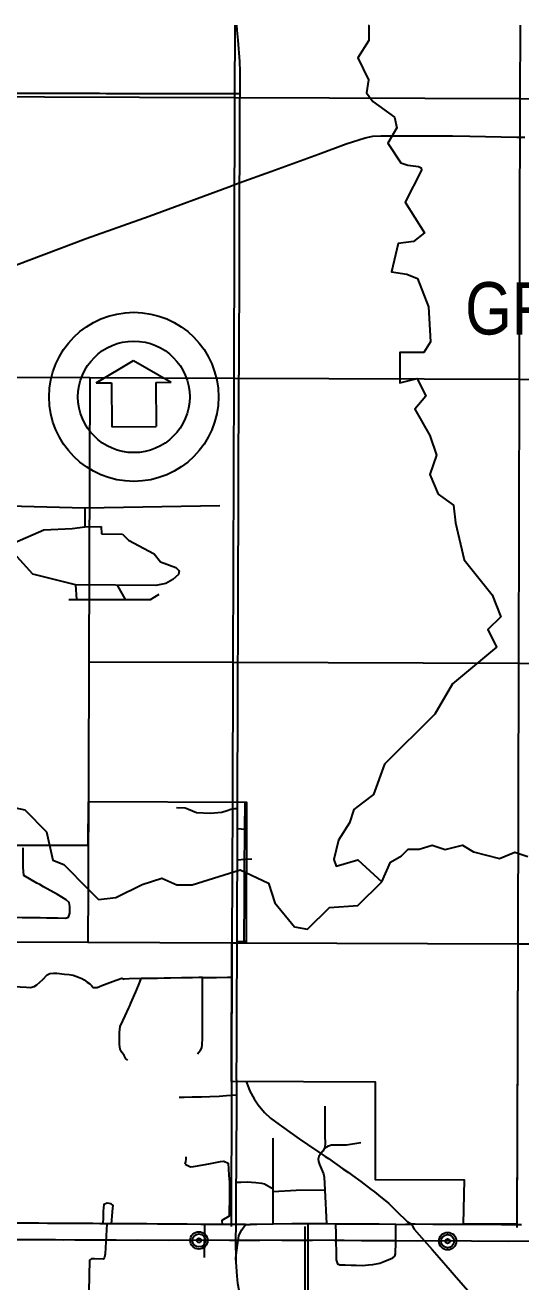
# Model space of a CAD drawing. Extents: x 408473 to 428843, y 6046006 to 6059852.
# Drawn here: x 422415.1 to 422471.9, y 6051783.1 to 6051927 of the extents above; entities that cross this region are included whole.
import ezdxf
from ezdxf.enums import TextEntityAlignment as Align

# ---------------------------------------------------------------- set-up
doc = ezdxf.new("R2010")
doc.units = 0
doc.header["$LTSCALE"] = 5
for name, color, linetype in [('33', 20, 'Continuous'), ('35', 37, 'Continuous'), ('36', 37, 'Continuous'), ('39', 28, 'Continuous'), ('42', 7, 'Continuous'), ('5', 3, 'Continuous'), ('55', 3, 'Continuous'), ('7', 7, 'Continuous'), ('L-TITLEDB', 4, 'Continuous'), ('PATTERN_CLASS', 7, 'Continuous'), ('T-WATER', 160, 'Continuous')]:
    doc.layers.add(name, color=color, linetype=linetype)
doc.layers.add('4', color=7, linetype='Continuous', true_color=0x8c8c8c)
doc.styles.add('80', font='ARIALN.TTF', dxfattribs={"height": 10})

# ---------------------------------------------------------------- blocks, each defined once
blk = doc.blocks.new('HPORT')
at = {"layer": '55', "color": 63, "linetype": 'Continuous'}
for p, q in [((-855.005, 50.25), (-955.343, 257.004)), ((-955.343, 257.004), (-893.629, 255.043)), ((-893.629, 255.043), (-762.19, 72.842)), ((115.733, 141.919), (188.439, 152.904)), ((188.439, 152.904), (283.332, 155.441)), ((283.332, 155.441), (285.655, 113.17)), ((-762.19, 72.842), (-211.797, 61.885)), ((-211.797, 61.885), (-44.799, 133.977)), ((-44.799, 133.977), (115.733, 141.919)), ((285.655, 113.17), (404.486, 110.418)), ((404.486, 110.418), (439.591, 77.669)), ((439.591, 77.669), (587.394, -0.735)), ((-907.175, -94.623), (-855.005, 50.25)), ((-756.945, 25.23), (-842.359, -97.869)), ((-197.738, -21.45), (-756.945, 25.23)), ((-106.848, -120.776), (-197.738, -21.45)), ((587.394, -0.735), (623.068, -47.085)), ((623.068, -47.085), (712.188, -79.34)), ((-842.359, -97.869), (-907.175, -94.623)), ((137.527, -179.844), (-106.848, -120.776)), ((726.333, -119.214), (695.011, -147.322)), ((712.188, -79.34), (730.227, -98.711)), ((730.227, -98.711), (726.333, -119.214)), ((597.71, -182.882), (137.527, -179.844)), ((655.293, -170.498), (597.71, -182.882)), ((695.011, -147.322), (655.293, -170.498))]:
    blk.add_line(p, q, dxfattribs=at)
at = {"layer": '55', "color": 75, "linetype": 'Continuous'}
for p, q in [((-587.793, 277.874), (188.446, 261.038)), ((188.446, 261.038), (188.357, 151.404)), ((188.446, 261.038), (962.204, 277.872)), ((137.527, -179.844), (142.281, -265.092)), ((376.365, -181.215), (422.687, -262.961)), ((98.686, -265.107), (567.391, -261.95)), ((567.391, -261.95), (616.666, -233.007))]:
    blk.add_line(p, q, dxfattribs=at)
blk = doc.blocks.new('HEAD')
at = {"layer": '55', "color": 95, "linetype": 'Continuous'}
for p, q in [((-215.5, 82.147), (0, 209.147)), ((0, 209.147), (215.5, 82.147)), ((-215.5, 82.147), (-126.5, 82.147)), ((-126.5, 82.147), (-126.5, -171.853)), ((126.5, 82.147), (126.5, -171.853)), ((126.5, 82.147), (215.5, 82.147)), ((-126.5, -171.853), (126.5, -171.853))]:
    blk.add_line(p, q, dxfattribs=at)
at = {"layer": '55', "color": 63, "linetype": 'Continuous'}
for radius in [485, 320]:
    blk.add_circle((0, 0), radius, dxfattribs=at)

msp = doc.modelspace()

# ---------------------------------------------------------------- linework, layer by layer
at = {"layer": '33', "linetype": 'Continuous', "flags": 128}
for points in [[(422439.337, 6051927.043), (422439.364, 6051926.482), (422439.457, 6051925.329), (422439.645, 6051922.88), (422439.691, 6051921.749), (422439.682, 6051919.159)], [(422415.365, 6051919.213), (422414.727, 6051919.214), (422414.137, 6051919.216), (422412.729, 6051919.219), (422412.087, 6051919.22), (422410.73, 6051919.223), (422410.038, 6051919.225), (422408.732, 6051919.228), (422407.988, 6051919.23), (422407.033, 6051919.232)], [(422423.658, 6051919.195), (422422.719, 6051919.197), (422422.334, 6051919.197), (422420.721, 6051919.201), (422420.285, 6051919.202), (422418.723, 6051919.206), (422418.235, 6051919.207), (422416.725, 6051919.21), (422416.186, 6051919.211), (422415.365, 6051919.213)], [(422427.783, 6051919.185), (422426.715, 6051919.188), (422426.433, 6051919.188), (422424.717, 6051919.192), (422424.384, 6051919.193), (422423.658, 6051919.195)], [(422439.682, 6051919.159), (422435.272, 6051919.18), (422432.471, 6051919.182)], [(422439.682, 6051919.159), (422439.667, 6051918.266), (422439.664, 6051917.211), (422439.662, 6051916.317), (422439.659, 6051915.213), (422439.657, 6051914.369), (422439.655, 6051913.829)], [(422439.655, 6051913.829), (422439.654, 6051913.215), (422439.652, 6051912.42), (422439.648, 6051911.217), (422439.647, 6051910.472), (422439.643, 6051909.218), (422439.642, 6051908.523), (422439.638, 6051907.22), (422439.637, 6051906.575), (422439.633, 6051905.222), (422439.632, 6051904.626), (422439.628, 6051903.224), (422439.626, 6051902.677), (422439.623, 6051901.226), (422439.621, 6051900.729), (422439.618, 6051899.228), (422439.616, 6051898.78), (422439.613, 6051897.338)], [(422439.613, 6051897.338), (422439.611, 6051896.832), (422439.607, 6051895.232), (422439.606, 6051894.883), (422439.602, 6051893.234), (422439.601, 6051892.935), (422439.597, 6051891.236), (422439.592, 6051889.238), (422439.587, 6051887.24), (422439.586, 6051886.962)], [(422439.537, 6051870.523), (422439.538, 6051870.754), (422439.539, 6051871.275), (422439.544, 6051872.969), (422439.545, 6051873.253), (422439.551, 6051875.251), (422439.557, 6051877.249), (422439.563, 6051879.247), (422439.569, 6051881.245), (422439.575, 6051883.193), (422439.581, 6051885.141), (422439.586, 6051886.962)], [(422439.534, 6051869.496), (422439.535, 6051869.699), (422439.537, 6051870.523)], [(422439.49, 6051854.485), (422439.492, 6051855.27), (422439.494, 6051855.924), (422439.498, 6051857.268), (422439.5, 6051857.872), (422439.504, 6051859.266), (422439.505, 6051859.819), (422439.51, 6051861.265), (422439.511, 6051861.767), (422439.516, 6051863.263), (422439.517, 6051863.715), (422439.522, 6051865.261), (422439.523, 6051865.663), (422439.528, 6051867.259), (422439.529, 6051867.611), (422439.533, 6051869.257), (422439.534, 6051869.496)], [(422439.46, 6051846.181), (422439.464, 6051847.278), (422439.467, 6051848.136), (422439.471, 6051849.276), (422439.473, 6051849.732), (422439.475, 6051850.477), (422439.478, 6051851.274), (422439.481, 6051852.03), (422439.485, 6051853.272), (422439.488, 6051853.976), (422439.49, 6051854.485)], [(422439.436, 6051837.275), (422439.439, 6051838.396), (422439.441, 6051839.285), (422439.444, 6051840.344), (422439.447, 6051841.284), (422439.449, 6051842.293), (422439.452, 6051843.282), (422439.455, 6051844.241), (422439.457, 6051845.28), (422439.46, 6051846.181)], [(422439.43, 6051835.007), (422439.431, 6051835.289), (422439.434, 6051836.448), (422439.436, 6051837.275)], [(422439.421, 6051831.432), (422439.423, 6051832.551), (422439.425, 6051833.291), (422439.429, 6051834.499), (422439.43, 6051835.007)], [(422439.396, 6051822.095), (422439.398, 6051822.809), (422439.399, 6051823.301), (422439.403, 6051824.757), (422439.404, 6051825.299), (422439.408, 6051826.706), (422439.41, 6051827.297), (422439.413, 6051828.654), (422439.415, 6051829.295), (422439.418, 6051830.602), (422439.421, 6051831.432)], [(422439.385, 6051818.016), (422439.387, 6051818.912), (422439.388, 6051819.305), (422439.392, 6051820.86), (422439.394, 6051821.303), (422439.396, 6051822.095)], [(422439.327, 6051806.246), (422439.333, 6051807.244), (422439.346, 6051809.185), (422439.358, 6051811.126), (422439.361, 6051811.509), (422439.372, 6051813.311), (422439.375, 6051813.752), (422439.375, 6051815.017), (422439.374, 6051815.309), (422439.374, 6051816.971), (422439.374, 6051817.306), (422439.375, 6051817.598), (422439.385, 6051818.016)], [(422439.327, 6051806.246), (422439.327, 6051805.318), (422439.327, 6051804.509)], [(422439.327, 6051804.509), (422439.319, 6051803.351), (422439.305, 6051801.348), (422439.293, 6051799.469), (422439.28, 6051797.528), (422439.266, 6051795.587), (422439.265, 6051795.326), (422439.259, 6051794.512)], [(422439.259, 6051794.512), (422439.253, 6051793.646), (422439.251, 6051793.328), (422439.24, 6051791.706), (422439.238, 6051791.33), (422439.228, 6051789.949), (422439.226, 6051789.657)], [(422439.226, 6051789.657), (422439.222, 6051787.816), (422439.224, 6051785.592)], [(422439.224, 6051785.592), (422439.243, 6051785.336), (422439.358, 6051783.78), (422439.391, 6051783.342), (422439.419, 6051782.955), (422439.578, 6051782.14), (422439.609, 6051781.586), (422439.878, 6051780.206), (422440.023, 6051779.36), (422440.158, 6051778.561), (422440.459, 6051777.372), (422440.628, 6051776.706), (422440.963, 6051775.386), (422441.282, 6051774.129), (422441.485, 6051773.328)]]:
    msp.add_lwpolyline(points, dxfattribs=at)
at = {"layer": '35', "linetype": 'Continuous', "flags": 128}
for points in [[(422440.269, 6051834.958), (422440.273, 6051835.309), (422440.277, 6051835.643), (422440.294, 6051837.307), (422440.301, 6051838.001)], [(422440.249, 6051831.498), (422440.25, 6051831.761), (422440.258, 6051833.31), (422440.261, 6051833.704), (422440.265, 6051834.523), (422440.269, 6051834.958)], [(422406.661, 6051824.875), (422408.595, 6051824.889), (422408.889, 6051824.891), (422410.624, 6051824.904), (422410.886, 6051824.906), (422412.693, 6051824.881), (422414.774, 6051824.846), (422416.854, 6051824.812), (422417.564, 6051824.8), (422418.881, 6051824.778), (422419.73, 6051824.764), (422420.083, 6051824.858), (422420.248, 6051825.307), (422420.23, 6051826.092), (422420.156, 6051826.558), (422419.809, 6051826.849), (422418.82, 6051827.459), (422417.247, 6051828.343), (422416.796, 6051828.597), (422416.486, 6051828.772), (422414.969, 6051829.624), (422414.888, 6051830.597), (422414.896, 6051832.808)], [(422440.198, 6051822.113), (422440.205, 6051823.319), (422440.208, 6051823.988), (422440.216, 6051825.317), (422440.219, 6051825.931), (422440.226, 6051827.316), (422440.229, 6051827.874), (422440.237, 6051829.314), (422440.24, 6051829.818), (422440.249, 6051831.498)], [(422426.881, 6051808.476), (422426.637, 6051808.65), (422426.449, 6051809.019), (422426.14, 6051809.457), (422425.994, 6051809.733), (422425.944, 6051810.268), (422425.914, 6051810.59), (422425.913, 6051811.005), (422425.91, 6051811.667), (422426.014, 6051812.328), (422426.314, 6051813.012), (422426.564, 6051813.583), (422427.003, 6051814.467), (422427.103, 6051814.703), (422427.242, 6051815.031), (422427.786, 6051816.322), (422428.092, 6051817.049), (422428.257, 6051817.44), (422428.4, 6051817.825)], [(422428.4, 6051817.825), (422427.032, 6051817.794), (422426.476, 6051817.781)], [(422435.434, 6051817.946), (422435.021, 6051817.939), (422434.285, 6051817.926), (422433.024, 6051817.905), (422431.776, 6051817.883), (422431.027, 6051817.87), (422430.268, 6051817.857), (422429.029, 6051817.836), (422428.4, 6051817.825)], [(422434.848, 6051809.217), (422435.019, 6051809.412), (422435.211, 6051809.631), (422435.351, 6051809.907), (422435.404, 6051810.228), (422435.412, 6051810.99), (422435.433, 6051812.923), (422435.437, 6051813.221), (422435.44, 6051813.54), (422435.434, 6051815.219), (422435.425, 6051816.837), (422435.423, 6051817.216), (422435.422, 6051817.611), (422435.434, 6051817.946)], [(422435.434, 6051817.946), (422436.293, 6051817.961), (422437.018, 6051817.974), (422438.3, 6051817.997), (422438.786, 6051818.006)], [(422440.427, 6051806.033), (422440.678, 6051805.349), (422440.834, 6051804.923), (422441.331, 6051804.071), (422441.478, 6051803.82), (422441.803, 6051803.376), (422442.526, 6051802.487), (422443.199, 6051801.863), (422443.796, 6051801.424), (422445.415, 6051800.231), (422446.504, 6051799.488), (422447.445, 6051798.847), (422448.962, 6051797.814)], [(422449.426, 6051803.209), (422449.429, 6051799.88), (422449.455, 6051798.855), (422449.399, 6051798.399)], [(422443.514, 6051793.768), (422443.526, 6051799.539)], [(422449.399, 6051798.399), (422449.19, 6051798.066), (422448.962, 6051797.814)], [(422449.399, 6051798.399), (422449.864, 6051798.691), (422450.209, 6051798.789), (422451.89, 6051798.786), (422453.531, 6051799.061)], [(422448.962, 6051797.814), (422448.748, 6051797.455), (422448.662, 6051797.153), (422448.711, 6051796.867), (422448.818, 6051796.547), (422449.265, 6051795.485), (422449.338, 6051795.089), (422449.445, 6051793.637)], [(422448.962, 6051797.814), (422449.204, 6051797.649), (422449.474, 6051797.461), (422449.839, 6051797.207), (422451.504, 6051796.048), (422452.119, 6051795.62), (422452.591, 6051795.291), (422453.536, 6051794.585), (422454.743, 6051793.682), (422455.129, 6051793.393), (422455.569, 6051793.031), (422456.756, 6051792.053), (422457.079, 6051791.737), (422457.609, 6051791.218), (422458.894, 6051789.959), (422459.364, 6051789.692)], [(422443.514, 6051793.452), (422443.514, 6051793.768)], [(422443.514, 6051793.452), (422446.155, 6051793.586), (422449.445, 6051793.637)], [(422443.518, 6051789.703), (422443.514, 6051793.452)], [(422449.445, 6051793.637), (422449.604, 6051789.734)], [(422424.016, 6051789.755), (422423.677, 6051789.758), (422422.872, 6051789.763), (422421.678, 6051789.771), (422420.813, 6051789.776), (422418.612, 6051789.791), (422417.682, 6051789.797), (422416.696, 6051789.803), (422415.684, 6051789.81), (422414.771, 6051789.815), (422413.685, 6051789.823), (422412.579, 6051789.83), (422411.687, 6051789.835), (422410.52, 6051789.843), (422409.689, 6051789.848), (422408.462, 6051789.856), (422407.925, 6051789.86), (422406.508, 6051789.867)], [(422424.47, 6051789.753), (422424.016, 6051789.755)], [(422425.008, 6051789.749), (422424.47, 6051789.753)], [(422435.666, 6051789.68), (422435.224, 6051789.683), (422433.668, 6051789.693), (422433.165, 6051789.696), (422431.67, 6051789.706), (422430.26, 6051789.715), (422429.048, 6051789.723), (422427.673, 6051789.732), (422426.989, 6051789.736), (422425.675, 6051789.745), (422425.008, 6051789.749)], [(422435.666, 6051789.68), (422435.612, 6051785.868)], [(422437.689, 6051789.667), (422437.282, 6051789.669), (422435.666, 6051789.68)], [(422439.226, 6051789.657), (422438.755, 6051789.66), (422437.689, 6051789.667)], [(422439.224, 6051785.592), (422439.26, 6051785.862), (422439.45, 6051787.303), (422439.589, 6051788.351), (422439.731, 6051788.707), (422439.947, 6051789.069), (422440.358, 6051789.669)], [(422440.358, 6051789.669), (422439.663, 6051789.662), (422439.226, 6051789.657)], [(422440.358, 6051789.669), (422440.865, 6051789.674)], [(422443.518, 6051789.703), (422441.66, 6051789.683), (422441.361, 6051789.68), (422440.865, 6051789.674)], [(422447.488, 6051789.746), (422445.655, 6051789.726), (422443.518, 6051789.703)], [(422447.488, 6051789.746), (422447.486, 6051789.182), (422447.482, 6051787.522), (422447.478, 6051785.789), (422447.478, 6051785.524), (422447.474, 6051783.84), (422447.473, 6051783.526), (422447.469, 6051781.891), (422447.468, 6051781.528), (422447.464, 6051779.942), (422447.463, 6051779.53), (422447.459, 6051777.993), (422447.458, 6051777.532), (422447.455, 6051776.045), (422447.453, 6051775.534), (422447.45, 6051774.096), (422447.449, 6051773.536), (422447.448, 6051773.148)], [(422449.604, 6051789.734), (422447.488, 6051789.746)], [(422450.662, 6051789.719), (422449.604, 6051789.734)], [(422457.569, 6051789.677), (422455.664, 6051789.688), (422455.013, 6051789.692), (422453.647, 6051789.7), (422451.649, 6051789.713), (422450.662, 6051789.719)], [(422450.662, 6051789.719), (422450.682, 6051788.588), (422450.7, 6051787.596), (422450.718, 6051786.6), (422450.736, 6051785.599), (422450.865, 6051785.172), (422451.148, 6051785.059), (422451.756, 6051785.032), (422452.43, 6051785.014), (422453.023, 6051784.997), (422453.724, 6051784.978), (422454.408, 6051785.028), (422454.92, 6051785.065), (422455.734, 6051785.224), (422456.09, 6051785.375), (422456.945, 6051785.74), (422457.217, 6051785.856), (422457.449, 6051786.03), (422457.526, 6051786.303), (422457.555, 6051787.641), (422457.569, 6051789.677)], [(422457.569, 6051789.677), (422458.67, 6051789.688), (422459.364, 6051789.692)], [(422471.941, 6051789.626), (422469.632, 6051789.638), (422467.975, 6051789.647), (422467.634, 6051789.649), (422465.92, 6051789.658), (422465.636, 6051789.659), (422463.864, 6051789.669), (422461.808, 6051789.679), (422459.752, 6051789.69), (422459.364, 6051789.692)], [(422459.364, 6051789.692), (422459.654, 6051789.135), (422460.8, 6051787.826), (422461.706, 6051786.792), (422462.515, 6051785.868), (422463.757, 6051784.449), (422464.23, 6051783.909), (422465.808, 6051782.107), (422466.645, 6051781.151), (422467.661, 6051779.991), (422467.86, 6051779.764), (422469.376, 6051778.033), (422469.911, 6051777.421), (422471.091, 6051776.074), (422471.676, 6051775.406), (422471.963, 6051775.078)]]:
    msp.add_lwpolyline(points, dxfattribs=at)
at = {"layer": '36', "linetype": 'Continuous', "flags": 128}
for points in [[(422439.436, 6051837.275), (422439.1, 6051837.277), (422438.679, 6051837.212), (422438.257, 6051837.03), (422437.634, 6051836.85), (422436.305, 6051836.724), (422434.742, 6051836.802), (422433.837, 6051837.195), (422433.434, 6051837.366), (422432.443, 6051837.389)], [(422439.43, 6051835.007), (422440.269, 6051834.958)], [(422440.269, 6051834.958), (422440.495, 6051834.944)], [(422439.421, 6051831.432), (422440.249, 6051831.498)], [(422440.249, 6051831.498), (422441.091, 6051831.565)], [(422439.396, 6051822.095), (422440.198, 6051822.113)], [(422440.198, 6051822.113), (422440.455, 6051822.119)], [(422408.063, 6051817.243), (422415.282, 6051816.841), (422415.736, 6051816.821), (422416.148, 6051816.911), (422416.486, 6051817.136), (422417.154, 6051817.719), (422417.662, 6051818.262), (422417.949, 6051818.42), (422418.378, 6051818.459), (422418.765, 6051818.44), (422419.622, 6051818.35), (422420.185, 6051818.304), (422420.63, 6051818.217), (422421.242, 6051817.978), (422421.636, 6051817.849), (422421.895, 6051817.687), (422422.23, 6051817.425), (422422.548, 6051817.229), (422422.706, 6051817.026), (422422.915, 6051816.806), (422423.386, 6051816.811), (422423.917, 6051817.043), (422425.131, 6051817.497), (422426.209, 6051817.894), (422426.476, 6051817.781)], [(422432.766, 6051804.239), (422433.335, 6051804.252), (422434.263, 6051804.274), (422435.332, 6051804.298), (422436.26, 6051804.319), (422437.329, 6051804.379), (422438.184, 6051804.435), (422439.327, 6051804.509)], [(422433.432, 6051796.591), (422433.505, 6051796.85), (422433.541, 6051797.15), (422433.573, 6051797.408)], [(422433.432, 6051796.591), (422434.055, 6051796.258), (422434.41, 6051796.32), (422435.51, 6051796.514), (422436.136, 6051796.624), (422437.5, 6051796.865), (422437.863, 6051796.928), (422438.352, 6051796.672), (422438.459, 6051795.308), (422438.522, 6051794.508), (422438.51, 6051793.311), (422438.501, 6051792.412), (422438.49, 6051791.313), (422438.483, 6051790.607), (422437.654, 6051790.112), (422437.689, 6051789.667)], [(422439.259, 6051794.512), (422439.806, 6051794.5), (422440.537, 6051794.546), (422441.52, 6051794.48), (422442.167, 6051794.417), (422442.536, 6051794.314), (422443.514, 6051793.768)], [(422425.008, 6051789.749), (422425.167, 6051791.545), (422425.194, 6051791.831), (422424.96, 6051792.034), (422424.498, 6051792.096), (422424.136, 6051791.973), (422424.055, 6051791.183), (422424.042, 6051790.468), (422424.016, 6051789.755)], [(422424.47, 6051789.753), (422424.288, 6051786.304), (422424.221, 6051785.912), (422424.081, 6051785.693), (422423.074, 6051785.719), (422422.725, 6051785.734), (422422.483, 6051785.593), (422422.428, 6051781.984), (422422.333, 6051781.448), (422421.871, 6051780.407)]]:
    msp.add_lwpolyline(points, dxfattribs=at)
at = {"layer": '39', "linetype": 'Continuous', "flags": 128}
msp.add_lwpolyline([(422414.131, 6051899.573), (422422.124, 6051902.589), (422429.328, 6051905.169), (422438.427, 6051908.531), (422439.643, 6051908.976), (422443.23, 6051910.262), (422448.722, 6051912.28), (422451.881, 6051913.466), (422454.039, 6051914.138), (422454.913, 6051914.322), (422455.826, 6051914.378), (422464.03, 6051914.345), (422466.039, 6051914.33), (422471.418, 6051914.213), (422472.301, 6051914.219)], dxfattribs=at)
at = {"layer": '4', "linetype": 'Continuous', "flags": 128}
for points in [[(422439.128, 6051927.043), (422439.102, 6051918.745)], [(422471.784, 6051927.043), (422471.761, 6051918.627)], [(422406.443, 6051918.862), (422439.102, 6051918.745)], [(422439.102, 6051918.745), (422439.001, 6051886.61)], [(422439.102, 6051918.745), (422471.761, 6051918.627)], [(422471.761, 6051918.627), (422471.675, 6051886.493)], [(422471.761, 6051918.627), (422504.42, 6051918.51)], [(422406.327, 6051886.727), (422422.546, 6051886.669)], [(422422.546, 6051886.669), (422439.001, 6051886.61)], [(422439.001, 6051886.61), (422438.899, 6051854.073)], [(422439.001, 6051886.61), (422471.675, 6051886.493)], [(422471.675, 6051886.493), (422471.588, 6051853.957)], [(422471.675, 6051886.493), (422504.349, 6051886.376)], [(422422.429, 6051854.133), (422438.899, 6051854.073)], [(422438.899, 6051854.073), (422438.849, 6051838.006)], [(422438.899, 6051854.073), (422471.588, 6051853.957)], [(422471.588, 6051853.957), (422471.545, 6051837.889)], [(422471.588, 6051853.957), (422504.278, 6051853.84)], [(422438.849, 6051838.006), (422438.799, 6051821.939)], [(422471.545, 6051837.889), (422471.502, 6051821.822)], [(422406.095, 6051822.056), (422422.314, 6051821.998)], [(422422.314, 6051821.998), (422438.799, 6051821.939)], [(422438.799, 6051821.939), (422438.696, 6051789.452)], [(422438.799, 6051821.939), (422440.454, 6051821.933)], [(422440.454, 6051821.934), (422471.502, 6051821.822)], [(422471.502, 6051821.822), (422471.415, 6051789.327)], [(422471.502, 6051821.822), (422488.399, 6051821.762)], [(422447.138, 6051789.42), (422447.058, 6051757.273)]]:
    msp.add_lwpolyline(points, dxfattribs=at)
at = {"layer": '42', "linetype": 'Continuous', "flags": 128}
for points in [[(422417.788, 6051787.898), (422417.67, 6051787.899), (422416.684, 6051787.905), (422416.04, 6051787.91)], [(422419.535, 6051787.887), (422418.599, 6051787.893), (422417.788, 6051787.898)], [(422425.528, 6051787.856), (422424.004, 6051787.858), (422423.664, 6051787.86), (422422.86, 6051787.865), (422422.032, 6051787.871)], [(422431.52, 6051787.846), (422428.024, 6051787.852)], [(422442.006, 6051787.83), (422438.511, 6051787.835)], [(422446.251, 6051787.823), (422444.503, 6051787.826)], [(422447.999, 6051787.821), (422446.251, 6051787.823)], [(422453.991, 6051787.801), (422453.636, 6051787.803), (422451.638, 6051787.815), (422450.495, 6051787.817)], [(422459.983, 6051787.77), (422457.557, 6051787.779), (422456.488, 6051787.786)], [(422470.47, 6051787.73), (422466.974, 6051787.743)]]:
    msp.add_lwpolyline(points, dxfattribs=at)
at = {"layer": '42', "linetype": 'Continuous'}
for centre, radius in [((422435.015, 6051787.841), 0.999), ((422435.015, 6051787.841), 0.749), ((422435.015, 6051787.841), 0.25), ((422463.479, 6051787.757), 0.999), ((422463.479, 6051787.757), 0.749), ((422463.479, 6051787.757), 0.25)]:
    msp.add_circle(centre, radius, dxfattribs=at)
at = {"layer": '5', "linetype": 'Continuous', "flags": 128}
for points in [[(422422.546, 6051886.669), (422422.429, 6051854.133)], [(422422.429, 6051854.133), (422422.336, 6051828.078)], [(422422.429, 6051854.133), (422422.429, 6051854.133)], [(422422.336, 6051828.078), (422422.314, 6051821.998)]]:
    msp.add_lwpolyline(points, dxfattribs=at)
at = {"layer": '7', "linetype": 'Continuous', "flags": 128}
for points in [[(422488.399, 6051821.762), (422471.502, 6051821.822), (422471.416, 6051789.706), (422465.307, 6051789.728), (422465.407, 6051794.734), (422455.211, 6051794.776), (422455.241, 6051805.982), (422438.746, 6051806.039), (422438.799, 6051821.939), (422440.454, 6051821.959), (422440.505, 6051838), (422422.371, 6051838.065), (422422.354, 6051833.069), (422413.372, 6051833.096)], [(422422.354, 6051833.069), (422422.371, 6051838.065)], [(422440.505, 6051838), (422422.371, 6051838.065)], [(422440.454, 6051821.959), (422440.505, 6051838)], [(422413.372, 6051833.096), (422422.354, 6051833.069)], [(422438.746, 6051806.039), (422438.799, 6051821.939)], [(422438.799, 6051821.939), (422440.454, 6051821.959)], [(422471.502, 6051821.822), (422471.416, 6051789.706)], [(422488.399, 6051821.762), (422471.502, 6051821.822)], [(422455.241, 6051805.982), (422438.746, 6051806.039)], [(422455.211, 6051794.776), (422455.241, 6051805.982)], [(422465.407, 6051794.734), (422455.211, 6051794.776)], [(422465.307, 6051789.728), (422465.407, 6051794.734)], [(422471.416, 6051789.706), (422465.307, 6051789.728)]]:
    msp.add_lwpolyline(points, dxfattribs=at)
at = {"layer": 'L-TITLEDB', "linetype": 'Continuous', "flags": 128}
msp.add_lwpolyline([(422432.471, 6051919.182), (422427.783, 6051919.185)], dxfattribs=at)
at = {"layer": 'PATTERN_CLASS', "linetype": 'Continuous', "flags": 128}
msp.add_lwpolyline([(422500.824, 6051787.615), (422457.557, 6051787.779), (422455.653, 6051787.791), (422455.001, 6051787.795), (422453.636, 6051787.803), (422451.638, 6051787.815), (422424.004, 6051787.858), (422423.664, 6051787.86), (422422.86, 6051787.865), (422421.666, 6051787.873), (422420.801, 6051787.879), (422418.599, 6051787.893), (422417.67, 6051787.899), (422416.684, 6051787.905), (422415.671, 6051787.912), (422414.759, 6051787.918), (422413.673, 6051787.925), (422412.567, 6051787.932), (422411.675, 6051787.938), (422410.508, 6051787.946), (422409.677, 6051787.951), (422408.684, 6051787.957), (422405.901, 6051786.455)], dxfattribs=at)
at = {"layer": 'T-WATER', "linetype": 'Continuous', "flags": 128}
for points in [[(422454.489, 6051927.043), (422454.473, 6051927.016), (422454.463, 6051925.269), (422453.205, 6051923.28), (422454.439, 6051920.777), (422454.181, 6051919.281), (422454.924, 6051918.278), (422457.409, 6051916.515), (422457.652, 6051915.266), (422456.645, 6051913.525), (422458.129, 6051911.27), (422458.926, 6051910.996), (422460.149, 6051910.837), (422460.452, 6051910.682), (422460.507, 6051910.434), (422458.604, 6051906.774), (422460.83, 6051903.266), (422459.577, 6051902.276), (422457.83, 6051902.037), (422457.064, 6051898.798), (422458.809, 6051898.537), (422460.053, 6051898.03), (422461.283, 6051894.778), (422461.511, 6051890.783), (422460.756, 6051889.54), (422458.013, 6051889.558), (422457.994, 6051886.064), (422459.992, 6051886.55), (422460.979, 6051884.548), (422459.724, 6051883.058), (422461.454, 6051880.052), (422462.191, 6051877.802), (422461.431, 6051875.56), (422462.416, 6051873.308), (422464.156, 6051872.049), (422464.395, 6051870.051), (422465.37, 6051865.802), (422468.591, 6051861.789), (422469.576, 6051859.287), (422468.071, 6051857.799), (422469.059, 6051855.796), (422464.048, 6051851.585), (422462.035, 6051848.104), (422456.269, 6051842.4), (422455.003, 6051838.914), (422453.753, 6051837.953)], [(422396.044, 6051843.916), (422396.688, 6051843.935), (422399.16, 6051844.008), (422401.398, 6051842.497), (422402.884, 6051840.491), (422406.109, 6051837.226), (422407.603, 6051836.718), (422409.852, 6051837.452), (422412.597, 6051837.685), (422415.088, 6051837.17), (422417.57, 6051834.658), (422418.301, 6051831.41), (422419.545, 6051830.903), (422422.336, 6051828.078)], [(422453.753, 6051837.953), (422452.75, 6051837.182), (422452.243, 6051835.688), (422450.986, 6051833.699), (422450.475, 6051831.456), (422450.721, 6051830.706), (422453.219, 6051831.439), (422455.949, 6051828.926)], [(422455.949, 6051828.926), (422456.958, 6051831.166), (422458.209, 6051831.906), (422458.961, 6051832.65), (422460.208, 6051832.642), (422461.707, 6051833.132), (422463.201, 6051832.624), (422465.199, 6051833.11), (422466.442, 6051832.353), (422469.431, 6051831.586), (422471.18, 6051832.324), (422472.674, 6051831.815)], [(422422.336, 6051828.078), (422423.515, 6051826.885), (422425.512, 6051827.121), (422428.512, 6051828.6), (422430.761, 6051829.334), (422432.503, 6051828.575), (422434.249, 6051828.564), (422439.745, 6051830.276), (422442.979, 6051828.758), (422443.716, 6051826.507), (422445.946, 6051823.748), (422447.441, 6051823.489), (422449.948, 6051825.969), (422453.191, 6051826.198), (422455.949, 6051828.926)]]:
    msp.add_lwpolyline(points, dxfattribs=at)

# ---------------------------------------------------------------- block references
at = {"layer": '55', "linetype": 'Continuous'}
for name, p, xscale, yscale, zscale, rotation in [('HEAD', (422427.568, 6051884.465), 0.01997429169531158, 0.01997429169531158, 0.01997432858985709, 0.4234402327869186), ('HPORT', (422418.171, 6051866.545), 0.01997432858985726, 0.01997432858985726, 0.01997432858985726, 359.7931082641408)]:
    msp.add_blockref(name, p, dxfattribs=dict(at, xscale=xscale, yscale=yscale, zscale=zscale, rotation=rotation))

# ---------------------------------------------------------------- texts
at = {"layer": '7', "linetype": 'Continuous', "style": '80'}
msp.add_text('GRANDE', height=5.9923, rotation=359.80842, dxfattribs=at).set_placement((422480.164, 6051894.568), align=Align.MIDDLE)

doc.saveas('drawing.dxf')
